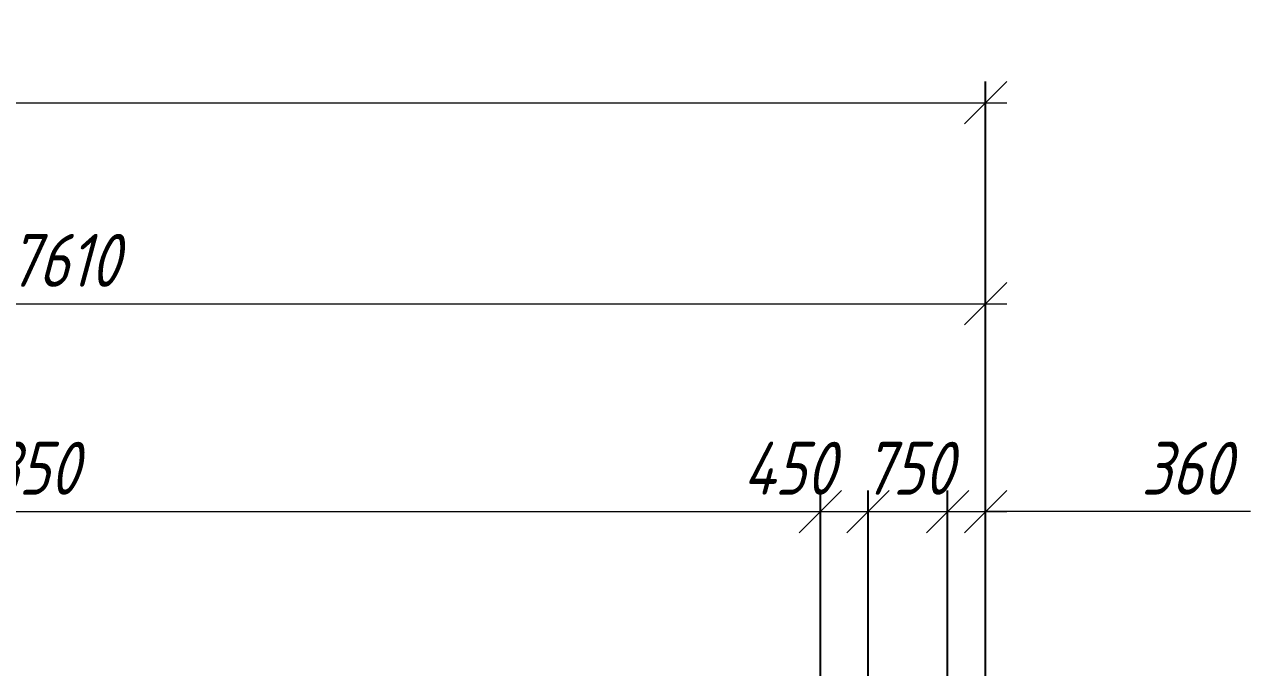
# Model space of a CAD drawing. Header units: millimetres. Extents: x 1864 to 10174863, y -4887456 to 5366151.
# Drawn here: x 10102517 to 10114092, y 18325 to 24396 of the extents above; entities that cross this region are included whole.
import ezdxf

# ---------------------------------------------------------------- set-up
doc = ezdxf.new("R2010")
doc.units = ezdxf.units.MM
doc.layers.add('ИС_Размер', color=3, linetype='Continuous', lineweight=18)
doc.styles.add('0', font='isocpeur.ttf', dxfattribs={"width": 0.8, "oblique": 15})
doc.dimstyles.new('М200', dxfattribs={"dimscale": 200, "dimtxt": 2.5, "dimasz": 2, "dimexe": 1, "dimexo": 1, "dimgap": 0.8, "dimtad": 1, "dimdec": 0, "dimzin": 0, "dimdsep": 46, "dimtxsty": '0', "dimblk": 'OBLIQUE', "dimcen": 0.09, "dimdle": 1, "dimclrd": 256, "dimclre": 256, "dimclrt": 256, "dimadec": 4, "dimazin": 0, "dimtfac": 1, "dimtdec": 0, "dimtmove": 1, "dimatfit": 2, "dimfxl": 1, "dimtolj": 1, "dimtzin": 0, "dimlwd": -1, "dimarcsym": 0})

# ---------------------------------------------------------------- blocks, each defined once
blk = doc.blocks.new('_OBLIQUE')
at = {"color": 0, "linetype": 'ByBlock', "lineweight": -2}
blk.add_line((0.5000000000000001, 0.4999999999999999), (-0.5000000000000001, -0.4999999999999999), dxfattribs=at)
blk = doc.blocks.new('*D808')
at = {"layer": 'Defpoints', "color": 0, "linetype": 'Continuous', "transparency": 16777216}
for p in [(10111591.63658302, 21759.11955559397), (10111591.63658302, 16052.16797397057), (10093982.03900111, 15353.48586952418)]:
    blk.add_point(p, dxfattribs=at)
at = {"layer": 'ИС_Размер', "lineweight": -2, "transparency": 16777216}
for p, q in [((10093982.03900111, 15553.48586952418), (10093982.03900111, 21959.11955559397)), ((10111591.63658302, 16252.16797397057), (10111591.63658302, 21959.11955559397))]:
    blk.add_line(p, q, dxfattribs=at)
at = {"layer": 'ИС_Размер', "transparency": 16777216}
blk.add_line((10093782.03900111, 21759.11955559397), (10111791.63658302, 21759.11955559397), dxfattribs=at)
at = {"layer": 'ИС_Размер', "linetype": 'Continuous', "transparency": 16777216, "xscale": 400, "yscale": 400, "zscale": 400, "rotation": 180}
blk.add_blockref('_OBLIQUE', (10093982.03900111, 21759.11955559397), dxfattribs=at)
at = {"layer": 'ИС_Размер', "linetype": 'Continuous', "transparency": 16777216, "xscale": 400, "yscale": 400, "zscale": 400}
blk.add_blockref('_OBLIQUE', (10111591.63658302, 21759.11955559397), dxfattribs=at)
at = {"layer": 'ИС_Размер', "linetype": 'Continuous', "transparency": 16777216, "insert": (10102786.83779207, 22169.11955559397), "char_height": 500, "attachment_point": 5, "style": '0'}
blk.add_mtext('\\A1;17610', dxfattribs=at)
blk = doc.blocks.new('*D810')
at = {"layer": 'Defpoints', "color": 0, "linetype": 'Continuous', "transparency": 16777216}
for p in [(10110031.63658302, 19796.20662707792), (10110031.63658302, 16066.1841081153), (10094682.03900111, 15803.51586651534)]:
    blk.add_point(p, dxfattribs=at)
at = {"layer": 'ИС_Размер', "lineweight": -2, "transparency": 16777216}
for p, q in [((10094682.03900111, 16003.51586651534), (10094682.03900111, 19996.20662707792)), ((10110031.63658302, 16266.1841081153), (10110031.63658302, 19996.20662707792))]:
    blk.add_line(p, q, dxfattribs=at)
at = {"layer": 'ИС_Размер', "transparency": 16777216}
blk.add_line((10094482.03900111, 19796.20662707792), (10110231.63658302, 19796.20662707792), dxfattribs=at)
at = {"layer": 'ИС_Размер', "linetype": 'Continuous', "transparency": 16777216, "xscale": 400, "yscale": 400, "zscale": 400, "rotation": 180}
blk.add_blockref('_OBLIQUE', (10094682.03900111, 19796.20662707792), dxfattribs=at)
at = {"layer": 'ИС_Размер', "linetype": 'Continuous', "transparency": 16777216, "xscale": 400, "yscale": 400, "zscale": 400}
blk.add_blockref('_OBLIQUE', (10110031.63658302, 19796.20662707792), dxfattribs=at)
at = {"layer": 'ИС_Размер', "linetype": 'Continuous', "transparency": 16777216, "insert": (10102356.83779207, 20206.20662707792), "char_height": 500, "attachment_point": 5, "style": '0'}
blk.add_mtext('\\A1;15350', dxfattribs=at)
blk = doc.blocks.new('*D811')
at = {"layer": 'Defpoints', "color": 0, "linetype": 'Continuous', "transparency": 16777216}
for p in [(10110481.63658302, 19796.20662707792), (10110031.63658302, 16059.29840475091), (10110481.63658302, 16045.31878987843)]:
    blk.add_point(p, dxfattribs=at)
at = {"layer": 'ИС_Размер', "lineweight": -2, "transparency": 16777216}
for p, q in [((10110031.63658302, 16259.29840475091), (10110031.63658302, 19996.20662707792)), ((10110481.63658302, 16245.31878987843), (10110481.63658302, 19996.20662707792))]:
    blk.add_line(p, q, dxfattribs=at)
at = {"layer": 'ИС_Размер', "transparency": 16777216}
blk.add_line((10109831.63658302, 19796.20662707792), (10110681.63658302, 19796.20662707792), dxfattribs=at)
at = {"layer": 'ИС_Размер', "linetype": 'Continuous', "transparency": 16777216, "xscale": 400, "yscale": 400, "zscale": 400, "rotation": 180}
blk.add_blockref('_OBLIQUE', (10110031.63658302, 19796.20662707792), dxfattribs=at)
at = {"layer": 'ИС_Размер', "linetype": 'Continuous', "transparency": 16777216, "xscale": 400, "yscale": 400, "zscale": 400}
blk.add_blockref('_OBLIQUE', (10110481.63658302, 19796.20662707792), dxfattribs=at)
at = {"layer": 'ИС_Размер', "linetype": 'Continuous', "transparency": 16777216, "insert": (10109732.40390804, 20206.20662707792), "char_height": 500, "attachment_point": 5, "style": '0'}
blk.add_mtext('\\A1;450', dxfattribs=at)
blk = doc.blocks.new('*D812')
at = {"layer": 'Defpoints', "color": 0, "linetype": 'Continuous', "transparency": 16777216}
for p in [(10111231.63658302, 19796.20662707792), (10110481.63658302, 16045.31878987843), (10111231.63658302, 16068.1824913598)]:
    blk.add_point(p, dxfattribs=at)
at = {"layer": 'ИС_Размер', "lineweight": -2, "transparency": 16777216}
for p, q in [((10110481.63658302, 16245.31878987843), (10110481.63658302, 19996.20662707792)), ((10111231.63658302, 16268.1824913598), (10111231.63658302, 19996.20662707792))]:
    blk.add_line(p, q, dxfattribs=at)
at = {"layer": 'ИС_Размер', "transparency": 16777216}
blk.add_line((10110281.63658302, 19796.20662707792), (10111431.63658302, 19796.20662707792), dxfattribs=at)
at = {"layer": 'ИС_Размер', "linetype": 'Continuous', "transparency": 16777216, "xscale": 400, "yscale": 400, "zscale": 400, "rotation": 180}
blk.add_blockref('_OBLIQUE', (10110481.63658302, 19796.20662707792), dxfattribs=at)
at = {"layer": 'ИС_Размер', "linetype": 'Continuous', "transparency": 16777216, "xscale": 400, "yscale": 400, "zscale": 400}
blk.add_blockref('_OBLIQUE', (10111231.63658302, 19796.20662707792), dxfattribs=at)
at = {"layer": 'ИС_Размер', "linetype": 'Continuous', "transparency": 16777216, "insert": (10110856.63658302, 20206.20662707792), "char_height": 500, "attachment_point": 5, "style": '0'}
blk.add_mtext('\\A1;750', dxfattribs=at)
blk = doc.blocks.new('*D813')
at = {"layer": 'Defpoints', "color": 0, "linetype": 'Continuous', "transparency": 16777216}
for p in [(10111591.63658302, 19796.20662707792), (10111231.63658302, 16068.1824913598), (10111591.63658302, 16052.16797397056)]:
    blk.add_point(p, dxfattribs=at)
at = {"layer": 'ИС_Размер', "lineweight": -2, "transparency": 16777216}
for p, q in [((10111231.63658302, 16268.1824913598), (10111231.63658302, 19996.20662707792)), ((10111591.63658302, 16252.16797397056), (10111591.63658302, 19996.20662707792))]:
    blk.add_line(p, q, dxfattribs=at)
at = {"layer": 'ИС_Размер', "transparency": 16777216}
for p, q in [((10111031.63658302, 19796.20662707792), (10111791.63658302, 19796.20662707792)), ((10114091.97380117, 19796.20662707792), (10111591.63658302, 19796.20662707792))]:
    blk.add_line(p, q, dxfattribs=at)
at = {"layer": 'ИС_Размер', "linetype": 'Continuous', "transparency": 16777216, "xscale": 400, "yscale": 400, "zscale": 400, "rotation": 180}
blk.add_blockref('_OBLIQUE', (10111231.63658302, 19796.20662707792), dxfattribs=at)
at = {"layer": 'ИС_Размер', "linetype": 'Continuous', "transparency": 16777216, "xscale": 400, "yscale": 400, "zscale": 400}
blk.add_blockref('_OBLIQUE', (10111591.63658302, 19796.20662707792), dxfattribs=at)
at = {"layer": 'ИС_Размер', "linetype": 'Continuous', "transparency": 16777216, "insert": (10113484.98650306, 20206.20662707792), "char_height": 500, "attachment_point": 5, "style": '0'}
blk.add_mtext('\\A1;360', dxfattribs=at)
blk = doc.blocks.new('*D800')
at = {"layer": 'Defpoints', "color": 0, "linetype": 'Continuous', "transparency": 16777216}
for p in [(10111591.63658302, 23658.03801140705), (10111591.63658302, 16052.16797397056), (10079721.5464946, 15445.40614026924)]:
    blk.add_point(p, dxfattribs=at)
at = {"layer": 'ИС_Размер', "lineweight": -2, "transparency": 16777216}
for p, q in [((10079721.5464946, 15645.40614026924), (10079721.5464946, 23858.03801140705)), ((10111591.63658302, 16252.16797397056), (10111591.63658302, 23858.03801140705))]:
    blk.add_line(p, q, dxfattribs=at)
at = {"layer": 'ИС_Размер', "transparency": 16777216}
blk.add_line((10079521.5464946, 23658.03801140705), (10111791.63658302, 23658.03801140705), dxfattribs=at)
at = {"layer": 'ИС_Размер', "linetype": 'Continuous', "transparency": 16777216, "xscale": 400, "yscale": 400, "zscale": 400, "rotation": 180}
blk.add_blockref('_OBLIQUE', (10079721.5464946, 23658.03801140705), dxfattribs=at)
at = {"layer": 'ИС_Размер', "linetype": 'Continuous', "transparency": 16777216, "xscale": 400, "yscale": 400, "zscale": 400}
blk.add_blockref('_OBLIQUE', (10111591.63658302, 23658.03801140705), dxfattribs=at)
at = {"layer": 'ИС_Размер', "linetype": 'Continuous', "transparency": 16777216, "insert": (10095656.59153881, 24068.03801140705), "char_height": 500, "attachment_point": 5, "style": '0'}
blk.add_mtext('\\A1;31870', dxfattribs=at)

msp = doc.modelspace()

# ---------------------------------------------------------------- dimensions: what is measured, and where the dimension line sits
at = {"layer": 'ИС_Размер', "linetype": 'Continuous'}
for base, p1, p2, picture, middle in [((10111591.63658302, 23658.03801140705), (10079721.5464946, 15445.40614026924), (10111591.63658302, 16052.16797397056), '*D800', (10095656.59153881, 24068.03801140705)), ((10111591.63658302, 21759.11955559397), (10093982.03900111, 15353.48586952418), (10111591.63658302, 16052.16797397057), '*D808', (10102786.83779207, 22169.11955559397)), ((10110031.63658302, 19796.20662707792), (10094682.03900111, 15803.51586651534), (10110031.63658302, 16066.1841081153), '*D810', (10102356.83779207, 20206.20662707792))]:
    dim = msp.add_linear_dim(base=base, p1=p1, p2=p2, dimstyle='М200', dxfattribs=at)
    dim.commit()
    dim.dimension.update_dxf_attribs({"geometry": picture, "text_midpoint": middle})
for base, p1, p2, picture, middle in [((10110481.63658302, 19796.20662707792), (10110031.63658302, 16059.29840475091), (10110481.63658302, 16045.31878987843), '*D811', (10109732.40390804, 19796.20662707792)), ((10111231.63658302, 19796.20662707792), (10110481.63658302, 16045.31878987843), (10111231.63658302, 16068.1824913598), '*D812', (10110856.63658302, 19796.20662707792)), ((10111591.63658302, 19796.20662707792), (10111231.63658302, 16068.1824913598), (10111591.63658302, 16052.16797397056), '*D813', (10113484.98650306, 19489.76354274855))]:
    dim = msp.add_linear_dim(base=base, p1=p1, p2=p2, dimstyle='М200', dxfattribs=at)
    dim.commit()
    dim.dimension.update_dxf_attribs({"geometry": picture, "text_midpoint": middle, "dimtype": 160})

doc.saveas('drawing.dxf')
